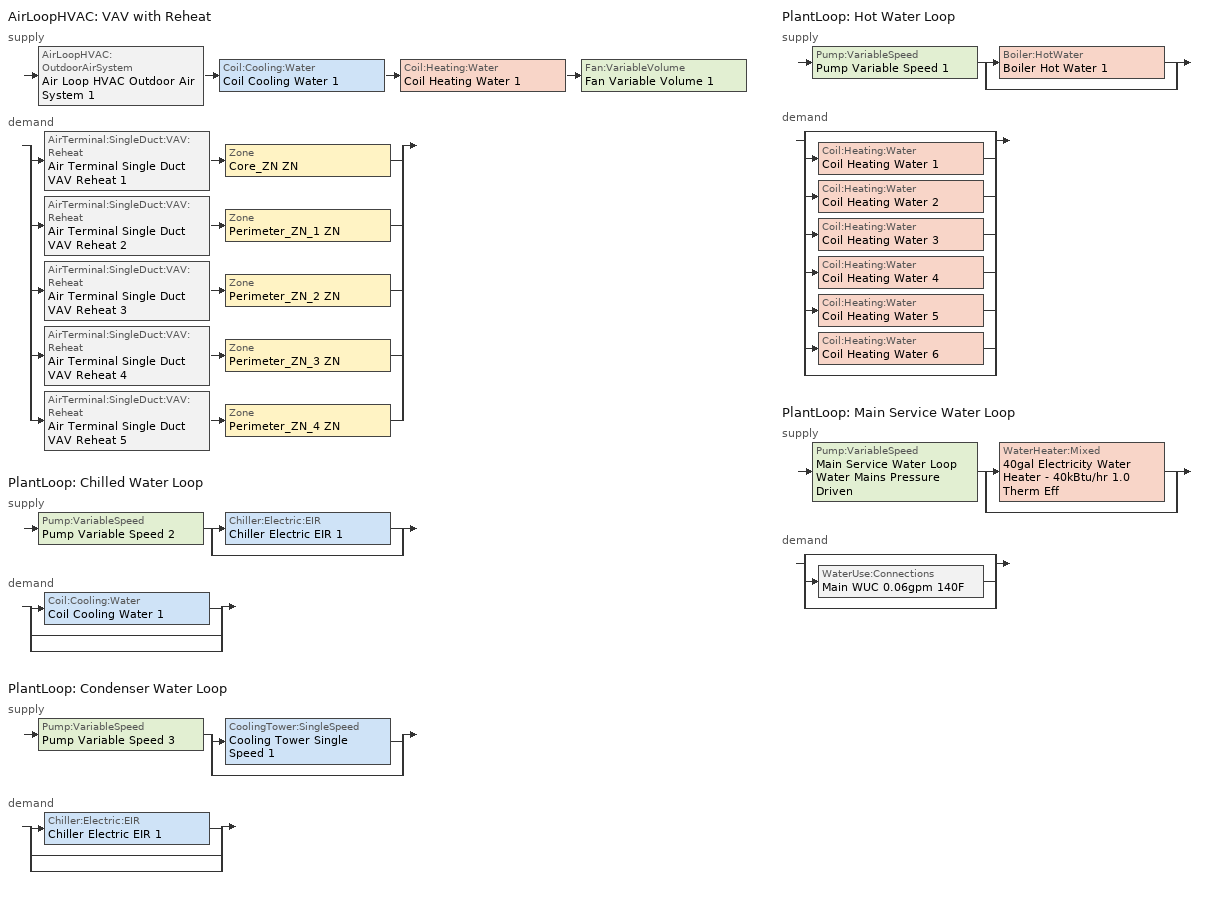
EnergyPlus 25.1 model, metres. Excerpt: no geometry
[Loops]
AirLoopHVAC 'VAV with Reheat'
 supply: AirLoopHVAC:OutdoorAirSystem 'Air Loop HVAC Outdoor Air System 1' > Coil:Cooling:Water 'Coil Cooling Water 1' > Coil:Heating:Water 'Coil Heating Water 1' > Fan:VariableVolume 'Fan Variable Volume 1'
 demand: split
  | AirTerminal:SingleDuct:VAV:Reheat 'Air Terminal Single Duct VAV Reheat 1' > Zone 'Core_ZN ZN'
  | AirTerminal:SingleDuct:VAV:Reheat 'Air Terminal Single Duct VAV Reheat 2' > Zone 'Perimeter_ZN_1 ZN'
  | AirTerminal:SingleDuct:VAV:Reheat 'Air Terminal Single Duct VAV Reheat 3' > Zone 'Perimeter_ZN_2 ZN'
  | AirTerminal:SingleDuct:VAV:Reheat 'Air Terminal Single Duct VAV Reheat 4' > Zone 'Perimeter_ZN_3 ZN'
  | AirTerminal:SingleDuct:VAV:Reheat 'Air Terminal Single Duct VAV Reheat 5' > Zone 'Perimeter_ZN_4 ZN'
PlantLoop 'Chilled Water Loop'
 supply: Pump:VariableSpeed 'Pump Variable Speed 2' > split
  | Chiller:Electric:EIR 'Chiller Electric EIR 1'
  | bypass
 demand: split
  | Coil:Cooling:Water 'Coil Cooling Water 1'
  | bypass
  | bypass
PlantLoop 'Condenser Water Loop'
 supply: Pump:VariableSpeed 'Pump Variable Speed 3' > split
  | CoolingTower:SingleSpeed 'Cooling Tower Single Speed 1'
  | bypass
 demand: split
  | Chiller:Electric:EIR 'Chiller Electric EIR 1'
  | bypass
  | bypass
PlantLoop 'Hot Water Loop'
 supply: Pump:VariableSpeed 'Pump Variable Speed 1' > split
  | Boiler:HotWater 'Boiler Hot Water 1'
  | bypass
 demand: split
  | bypass
  | Coil:Heating:Water 'Coil Heating Water 1'
  | Coil:Heating:Water 'Coil Heating Water 2'
  | Coil:Heating:Water 'Coil Heating Water 3'
  | Coil:Heating:Water 'Coil Heating Water 4'
  | Coil:Heating:Water 'Coil Heating Water 5'
  | Coil:Heating:Water 'Coil Heating Water 6'
  | bypass
PlantLoop 'Main Service Water Loop'
 supply: Pump:VariableSpeed 'Main Service Water Loop Water Mains Pressure Driven' > split
  | WaterHeater:Mixed '40gal Electricity Water Heater - 40kBtu/hr 1.0 Therm Eff'
  | bypass
 demand: split
  | bypass
  | WaterUse:Connections 'Main WUC 0.06gpm 140F'
  | bypass
[ZoneControl:Thermostat] Temperature Difference Between Cutout And Setpoint {deltaC}=0
Name | Zone or ZoneList | Control Type Schedule | Control 1
Core_ZN ZN Thermostat | Core_ZN ZN | Core_ZN ZN Thermostat Schedule | Office WholeBuilding - Sm Office Thermostat 1
Perimeter_ZN_1 ZN Thermostat | Perimeter_ZN_1 ZN | Perimeter_ZN_1 ZN Thermostat Schedule | Office WholeBuilding - Sm Office Thermostat 2
Perimeter_ZN_2 ZN Thermostat | Perimeter_ZN_2 ZN | Perimeter_ZN_2 ZN Thermostat Schedule | Office WholeBuilding - Sm Office Thermostat 3
Perimeter_ZN_3 ZN Thermostat | Perimeter_ZN_3 ZN | Perimeter_ZN_3 ZN Thermostat Schedule | Office WholeBuilding - Sm Office Thermostat 4
Perimeter_ZN_4 ZN Thermostat | Perimeter_ZN_4 ZN | Perimeter_ZN_4 ZN Thermostat Schedule | Office WholeBuilding - Sm Office Thermostat 5
[ThermostatSetpoint:DualSetpoint] Heating Setpoint Temperature Schedule=OfficeSmall HTGSETP_SCH_NO_OPTIMUM - occupant standby mode; Cooling Setpoint Temperature Schedule=OfficeSmall CLGSETP_SCH_NO_OPTIMUM - occupant standby mode
Office WholeBuilding - Sm Office Thermostat 1; Office WholeBuilding - Sm Office Thermostat 2; Office WholeBuilding - Sm Office Thermostat 3; Office WholeBuilding - Sm Office Thermostat 4; Office WholeBuilding - Sm Office Thermostat 5
[AirTerminal:SingleDuct:VAV:Reheat] Availability Schedule=Always On Discrete; Maximum Air Flow Rate {m3/s}=Autosize; Zone Minimum Air Flow Input Method=Constant; Constant Minimum Air Flow Fraction=0.3; Fixed Minimum Air Flow Rate {m3/s}=0; Maximum Hot Water or Steam Flow Rate {m3/s}=Autosize; Minimum Hot Water or Steam Flow Rate {m3/s}=0; Convergence Tolerance=0.001; Damper Heating Action=Normal; Maximum Flow per Zone Floor Area During Reheat {m3/s-m2}=Autocalculate; Maximum Flow Fraction During Reheat=Autocalculate; Maximum Reheat Air Temperature {C}=35
Name | Reheat Coil
Air Terminal Single Duct VAV Reheat 1 | Coil Heating Water 2
Air Terminal Single Duct VAV Reheat 2 | Coil Heating Water 3
Air Terminal Single Duct VAV Reheat 3 | Coil Heating Water 4
Air Terminal Single Duct VAV Reheat 4 | Coil Heating Water 5
Air Terminal Single Duct VAV Reheat 5 | Coil Heating Water 6
[Coil:Heating:Water] Availability Schedule=Always On Discrete; U-Factor Times Area Value {W/K}=Autosize; Maximum Water Flow Rate {m3/s}=Autosize; Performance Input Method=UFactorTimesAreaAndDesignWaterFlowRate; Rated Capacity {W}=Autosize; Rated Inlet Water Temperature {C}=82.2; Rated Inlet Air Temperature {C}=16.6; Rated Outlet Water Temperature {C}=71.1; Rated Outlet Air Temperature {C}=32.2; Rated Ratio for Air and Water Convection=0.5
Coil Heating Water 2; Coil Heating Water 3; Coil Heating Water 4; Coil Heating Water 5; Coil Heating Water 6; Coil Heating Water 1
[Zone equipment]
Core_ZN ZN: Air Terminal Single Duct VAV Reheat 1
Perimeter_ZN_1 ZN: Air Terminal Single Duct VAV Reheat 2
Perimeter_ZN_2 ZN: Air Terminal Single Duct VAV Reheat 3
Perimeter_ZN_3 ZN: Air Terminal Single Duct VAV Reheat 4
Perimeter_ZN_4 ZN: Air Terminal Single Duct VAV Reheat 5
[Sizing:Zone] Zone Cooling Design Supply Air Temperature Input Method=SupplyAirTemperature; Zone Cooling Design Supply Air Temperature {C}=12.7778; Zone Cooling Design Supply Air Temperature Difference {deltaC}=11.11; Zone Heating Design Supply Air Temperature Input Method=SupplyAirTemperature; Zone Heating Design Supply Air Temperature {C}=50; Zone Heating Design Supply Air Temperature Difference {deltaC}=11.11; Zone Cooling Design Supply Air Humidity Ratio {kgWater/kgDryAir}=0.0085; Zone Heating Design Supply Air Humidity Ratio {kgWater/kgDryAir}=0.008; Design Specification Outdoor Air Object=Office WholeBuilding - Sm Office Ventilation; Cooling Design Air Flow Method=DesignDay; Cooling Design Air Flow Rate {m3/s}=0; Cooling Minimum Air Flow per Zone Floor Area {m3/s-m2}=0.000762; Cooling Minimum Air Flow {m3/s}=0; Cooling Minimum Air Flow Fraction=0; Heating Design Air Flow Method=DesignDay; Heating Design Air Flow Rate {m3/s}=0; Heating Maximum Air Flow per Zone Floor Area {m3/s-m2}=0.002032; Heating Maximum Air Flow {m3/s}=0.141576; Heating Maximum Air Flow Fraction=1; Account for Dedicated Outdoor Air System=No; Zone Load Sizing Method=Sensible Load Only No Latent Load; Zone Latent Cooling Design Supply Air Humidity Ratio Input Method=HumidityRatioDifference; Zone Cooling Design Supply Air Humidity Ratio Difference {kgWater/kgDryAir}=0.005; Zone Latent Heating Design Supply Air Humidity Ratio Input Method=HumidityRatioDifference; Zone Humidification Design Supply Air Humidity Ratio Difference {kgWater/kgDryAir}=0.005; Type of Space Sum to Use=Coincident
Core_ZN ZN; Perimeter_ZN_1 ZN; Perimeter_ZN_2 ZN; Perimeter_ZN_3 ZN; Perimeter_ZN_4 ZN
[DesignSpecification:OutdoorAir]
Office WholeBuilding - Sm Office Ventilation: Outdoor Air Method=Sum; Outdoor Air Flow per Person {m3/s-person}=0; Outdoor Air Flow per Zone Floor Area {m3/s-m2}=0.0004318; Outdoor Air Flow per Zone {m3/s}=0; Outdoor Air Flow Air Changes per Hour {1/hr}=0
[AirLoopHVAC]
VAV with Reheat: Design Supply Air Flow Rate {m3/s}=AutoSize; Design Return Air Flow Fraction of Supply Air Flow=1
[Sizing:System]
VAV with Reheat: Type of Load to Size On=Sensible; Design Outdoor Air Flow Rate {m3/s}=Autosize; Central Heating Maximum System Air Flow Ratio=0.3; Preheat Design Temperature {C}=7; Preheat Design Humidity Ratio {kgWater/kgDryAir}=0.008; Precool Design Temperature {C}=12.8; Precool Design Humidity Ratio {kgWater/kgDryAir}=0.008; Central Cooling Design Supply Air Temperature {C}=12.8; Central Heating Design Supply Air Temperature {C}=12.8; Type of Zone Sum to Use=NonCoincident; 100% Outdoor Air in Cooling=Yes; 100% Outdoor Air in Heating=Yes; Central Cooling Design Supply Air Humidity Ratio {kgWater/kgDryAir}=0.0085; Central Heating Design Supply Air Humidity Ratio {kgWater/kgDryAir}=0.008; Cooling Supply Air Flow Rate Method=DesignDay; Cooling Supply Air Flow Rate {m3/s}=0; Cooling Supply Air Flow Rate Per Floor Area {m3/s-m2}=0.00996765; Cooling Fraction of Autosized Cooling Supply Air Flow Rate=1; Cooling Supply Air Flow Rate Per Unit Cooling Capacity {m3/s-W}=3.94755e-05; Heating Supply Air Flow Rate Method=DesignDay; Heating Supply Air Flow Rate {m3/s}=0; Heating Supply Air Flow Rate Per Floor Area {m3/s-m2}=0.00996765; Heating Fraction of Autosized Heating Supply Air Flow Rate=1; Heating Fraction of Autosized Cooling Supply Air Flow Rate=1; Heating Supply Air Flow Rate Per Unit Heating Capacity {m3/s-W}=3.15882e-05; System Outdoor Air Method=ZoneSum; Zone Maximum Outdoor Air Fraction=1; Cooling Design Capacity Method=CoolingDesignCapacity; Cooling Design Capacity {W}=Autosize; Cooling Design Capacity Per Floor Area {W/m2}=234.7; Fraction of Autosized Cooling Design Capacity=1; Heating Design Capacity Method=HeatingDesignCapacity; Heating Design Capacity {W}=Autosize; Heating Design Capacity Per Floor Area {W/m2}=157; Fraction of Autosized Heating Design Capacity=1; Central Cooling Capacity Control Method=OnOff; Occupant Diversity=Autosize
[Controller:WaterCoil] Control Variable=Temperature; Actuator Variable=Flow; Controller Convergence Tolerance {deltaC}=Autosize; Maximum Actuated Flow {m3/s}=Autosize; Minimum Actuated Flow {m3/s}=0
Name | Action
Controller Water Coil 2 | Reverse
Controller Water Coil 1 | Normal
[Controller:OutdoorAir]
Controller Outdoor Air 1: Minimum Outdoor Air Flow Rate {m3/s}=0; Maximum Outdoor Air Flow Rate {m3/s}=Autosize; Economizer Control Type=NoEconomizer; Economizer Control Action Type=ModulateFlow; Economizer Maximum Limit Dry-Bulb Temperature {C}=28; Economizer Maximum Limit Enthalpy {J/kg}=64000; Economizer Minimum Limit Dry-Bulb Temperature {C}=-100; Lockout Type=NoLockout; Minimum Limit Type=FixedMinimum; Mechanical Ventilation Controller=Controller Mechanical Ventilation 1; High Humidity Control=No; High Humidity Outdoor Air Flow Ratio=1; Control High Indoor Humidity Based on Outdoor Humidity Ratio=Yes; Heat Recovery Bypass Control Type=BypassWhenWithinEconomizerLimits; Economizer Operation Staging=InterlockedWithMechanicalCooling
[Controller:MechanicalVentilation]
Controller Mechanical Ventilation 1: Availability Schedule=Always On Discrete; Demand Controlled Ventilation=No; System Outdoor Air Method=ZoneSum; Zone or ZoneList Name 1=Core_ZN ZN; Design Specification Outdoor Air Object Name 1=Office WholeBuilding - Sm Office Ventilation; Zone or ZoneList Name 2=Perimeter_ZN_1 ZN; Design Specification Outdoor Air Object Name 2=Office WholeBuilding - Sm Office Ventilation; Zone or ZoneList Name 3=Perimeter_ZN_2 ZN; Design Specification Outdoor Air Object Name 3=Office WholeBuilding - Sm Office Ventilation; Zone or ZoneList Name 4=Perimeter_ZN_3 ZN; Design Specification Outdoor Air Object Name 4=Office WholeBuilding - Sm Office Ventilation; Zone or ZoneList Name 5=Perimeter_ZN_4 ZN; Design Specification Outdoor Air Object Name 5=Office WholeBuilding - Sm Office Ventilation
[SetpointManager:MixedAir] Control Variable=Temperature
Node 6 OS Default SPM; Node 7 OS Default SPM; Node 8 OS Default SPM
[Coil:Cooling:Water]
Coil Cooling Water 1: Availability Schedule=Always On Discrete; Design Water Flow Rate {m3/s}=Autosize; Design Air Flow Rate {m3/s}=Autosize; Design Inlet Water Temperature {C}=Autosize; Design Inlet Air Temperature {C}=Autosize; Design Outlet Air Temperature {C}=Autosize; Design Inlet Air Humidity Ratio {kgWater/kgDryAir}=Autosize; Design Outlet Air Humidity Ratio {kgWater/kgDryAir}=Autosize; Type of Analysis=SimpleAnalysis; Heat Exchanger Configuration=CrossFlow
[Fan:VariableVolume]
Fan Variable Volume 1: Availability Schedule=Always On Discrete; Fan Total Efficiency=0.6045; Pressure Rise {Pa}=500; Maximum Flow Rate {m3/s}=AutoSize; Fan Power Minimum Flow Rate Input Method=FixedFlowRate; Fan Power Minimum Flow Fraction=0; Fan Power Minimum Air Flow Rate {m3/s}=0; Motor Efficiency=0.93; Motor In Airstream Fraction=1; Fan Power Coefficient 1=0.0407599; Fan Power Coefficient 2=0.088045; Fan Power Coefficient 3=-0.0729261; Fan Power Coefficient 4=0.94374; Fan Power Coefficient 5=0
[SetpointManager:Scheduled] Control Variable=Temperature
Name | Schedule | Setpoint Node or NodeList
Setpoint Manager Scheduled 1 | Deck_Temperature
Setpoint Manager Scheduled 3 | Chilled_Water_Temperature
Setpoint Manager Scheduled 2 | Hot_Water_Temperature
Service hot water setpoint manager | Service Water Loop Temp - 140F | Main Service Water Loop Supply Outlet Node
[PlantLoop] Fluid Type=Water; Maximum Loop Flow Rate {m3/s}=Autosize; Minimum Loop Flow Rate {m3/s}=0; Plant Loop Volume {m3}=Autocalculate; Load Distribution Scheme=Optimal; Plant Loop Demand Calculation Scheme=SingleSetpoint; Common Pipe Simulation=None
Name | Plant Equipment Operation Scheme | Maximum Loop Temperature {C} | Minimum Loop Temperature {C}
Chilled Water Loop | Chilled Water Loop Operation Schemes | 100 | 0
Condenser Water Loop | Condenser Water Loop Operation Schemes | 100 | 0
Hot Water Loop | Hot Water Loop Operation Schemes | 100 | 0
Main Service Water Loop | Main Service Water Loop Operation Schemes | 60 | 10
[Sizing:Plant] Sizing Option=NonCoincident; Zone Timesteps in Averaging Window=1; Coincident Sizing Factor Mode=None
Name | Loop Type | Design Loop Exit Temperature {C} | Loop Design Temperature Difference {deltaC}
Chilled Water Loop | Cooling | 7.22 | 6.67
Condenser Water Loop | Condenser | 29.4 | 5.6
Hot Water Loop | Heating | 82 | 11
Main Service Water Loop | Heating | 60 | 5
[Pump:VariableSpeed] Design Maximum Flow Rate {m3/s}=Autosize; Design Power Consumption {W}=Autosize; Fraction of Motor Inefficiencies to Fluid Stream=0; Coefficient 1 of the Part Load Performance Curve=0; Design Minimum Flow Rate {m3/s}=0; Pump Control Type=Intermittent; Skin Loss Radiative Fraction=0.5; Design Power Sizing Method=PowerPerFlowPerPressure; Design Electric Power per Unit Flow Rate {W/(m3/s)}=348701.1; Design Shaft Power per Unit Flow Rate per Unit Head {W/((m3/s)-Pa)}=1.28205; Design Minimum Flow Rate Fraction=0
Name | Design Pump Head {Pa} | Motor Efficiency | Coefficient 2 of the Part Load Performance Curve | Coefficient 3 of the Part Load Performance Curve | Coefficient 4 of the Part Load Performance Curve
Pump Variable Speed 2; Pump Variable Speed 3; Pump Variable Speed 1 | 179352 | 0.9 | 1 | 0 | 0
Main Service Water Loop Water Mains Pressure Driven | 0.001 | 1 | 3.2485 | -4.7443 | 2.5294
[Chiller:Electric:EIR]
Chiller Electric EIR 1: Reference Capacity {W}=Autosize; Reference COP {W/W}=5.5; Reference Leaving Chilled Water Temperature {C}=6.67; Reference Entering Condenser Fluid Temperature {C}=29.4; Reference Chilled Water Flow Rate {m3/s}=Autosize; Reference Condenser Fluid Flow Rate {m3/s}=Autosize; Cooling Capacity Function of Temperature Curve=Curve Biquadratic 1; Electric Input to Cooling Output Ratio Function of Temperature Curve=Curve Biquadratic 2; Electric Input to Cooling Output Ratio Function of Part Load Ratio Curve=Curve Quadratic 1; Minimum Part Load Ratio=0.1; Maximum Part Load Ratio=1; Optimum Part Load Ratio=1; Minimum Unloading Ratio=0.2; Condenser Type=WaterCooled; Condenser Fan Power Ratio {W/W}=0; Fraction of Compressor Electric Consumption Rejected by Condenser=1; Leaving Chilled Water Lower Temperature Limit {C}=2; Chiller Flow Mode=NotModulated; Sizing Factor=1; Basin Heater Capacity {W/K}=0; Basin Heater Setpoint Temperature {C}=10; Condenser Heat Recovery Relative Capacity Fraction=1; Condenser Flow Control=ConstantFlow; Condenser Minimum Flow Fraction=0.2; Thermosiphon Minimum Temperature Difference=0
[PlantEquipmentOperationSchemes] Control Scheme Schedule Name 1=Always On Discrete
Name | Control Scheme Object Type 1 | Control Scheme Name 1
Chilled Water Loop Operation Schemes | PlantEquipmentOperation:CoolingLoad | Chilled Water Loop Cooling Operation Scheme
Condenser Water Loop Operation Schemes | PlantEquipmentOperation:CoolingLoad | Condenser Water Loop Cooling Operation Scheme
Hot Water Loop Operation Schemes | PlantEquipmentOperation:HeatingLoad | Hot Water Loop Heating Operation Scheme
Main Service Water Loop Operation Schemes | PlantEquipmentOperation:HeatingLoad | Main Service Water Loop Heating Operation Scheme
[PlantEquipmentOperation:CoolingLoad] Load Range Lower Limit 1 {W}=0; Load Range Upper Limit 1 {W}=1000000000
Name | Range Equipment List Name 1
Chilled Water Loop Cooling Operation Scheme | Chilled Water Loop Cooling Equipment List
Condenser Water Loop Cooling Operation Scheme | Condenser Water Loop Cooling Equipment List
[PlantEquipmentList]
Chilled Water Loop Cooling Equipment List: Chiller:Electric:EIR, Chiller Electric EIR 1
Condenser Water Loop Cooling Equipment List: CoolingTower:SingleSpeed, Cooling Tower Single Speed 1
Hot Water Loop Heating Equipment List: Boiler:HotWater, Boiler Hot Water 1
Main Service Water Loop Heating Equipment List: WaterHeater:Mixed, 40gal Electricity Water Heater - 40kBtu/hr 1.0 Therm Eff
[CoolingTower:SingleSpeed]
Cooling Tower Single Speed 1: Design Water Flow Rate {m3/s}=Autosize; Design Air Flow Rate {m3/s}=Autosize; Design Fan Power {W}=Autosize; Design U-Factor Times Area Value {W/K}=Autosize; Free Convection Regime Air Flow Rate {m3/s}=Autosize; Free Convection Regime Air Flow Rate Sizing Factor=0.1; Free Convection Regime U-Factor Times Area Value {W/K}=Autosize; Free Convection U-Factor Times Area Value Sizing Factor=0.1; Performance Input Method=UFactorTimesAreaAndDesignWaterFlowRate; Heat Rejection Capacity and Nominal Capacity Sizing Ratio=1.25; Free Convection Capacity {W}=0; Free Convection Nominal Capacity Sizing Factor=0.1; Design Inlet Air Dry-Bulb Temperature {C}=35; Design Inlet Air Wet-Bulb Temperature {C}=25.6; Design Approach Temperature {deltaC}=Autosize; Design Range Temperature {deltaC}=Autosize; Basin Heater Capacity {W/K}=0; Basin Heater Setpoint Temperature {C}=2; Evaporation Loss Mode=LossFactor; Evaporation Loss Factor {percent/K}=0.2; Drift Loss Percent {percent}=0.008; Blowdown Calculation Mode=ConcentrationRatio; Blowdown Concentration Ratio=3; Capacity Control=FanCycling; Number of Cells=1; Cell Control=MinimalCell; Cell Minimum  Water Flow Rate Fraction=0.33; Cell Maximum Water Flow Rate Fraction=2.5; Sizing Factor=1
[SetpointManager:FollowOutdoorAirTemperature]
Setpoint Manager Follow Outdoor Air Temperature 1: Control Variable=Temperature; Reference Temperature Type=OutdoorAirWetBulb; Offset Temperature Difference {deltaC}=1.5; Maximum Setpoint Temperature {C}=80; Minimum Setpoint Temperature {C}=6
[Boiler:HotWater]
Boiler Hot Water 1: Fuel Type=NaturalGas; Nominal Capacity {W}=Autosize; Nominal Thermal Efficiency=0.8; Efficiency Curve Temperature Evaluation Variable=LeavingBoiler; Normalized Boiler Efficiency Curve=Boiler Efficiency; Design Water Flow Rate {m3/s}=Autosize; Minimum Part Load Ratio=0; Maximum Part Load Ratio=1; Optimum Part Load Ratio=1; Water Outlet Upper Temperature Limit {C}=99; Boiler Flow Mode=ConstantFlow; On Cycle Parasitic Electric Load {W}=0; Sizing Factor=1; Off Cycle Parasitic Fuel Load {W}=0
[PlantEquipmentOperation:HeatingLoad] Load Range Lower Limit 1 {W}=0; Load Range Upper Limit 1 {W}=1000000000
Name | Range Equipment List Name 1
Hot Water Loop Heating Operation Scheme | Hot Water Loop Heating Equipment List
Main Service Water Loop Heating Operation Scheme | Main Service Water Loop Heating Equipment List
[WaterHeater:Mixed]
40gal Electricity Water Heater - 40kBtu/hr 1.0 Therm Eff: Tank Volume {m3}=0.151416; Setpoint Temperature Schedule=Service Water Loop Temp - 140F; Deadband Temperature Difference {deltaC}=2; Maximum Temperature Limit {C}=60; Heater Control Type=Cycle; Heater Maximum Capacity {W}=11722.8; Heater Ignition Minimum Flow Rate {m3/s}=0; Heater Ignition Delay {s}=0; Heater Fuel Type=Electricity; Heater Thermal Efficiency=1; Off Cycle Parasitic Fuel Consumption Rate {W}=571; Off Cycle Parasitic Fuel Type=Electricity; Off Cycle Parasitic Heat Fraction to Tank=0; On Cycle Parasitic Fuel Consumption Rate {W}=571; On Cycle Parasitic Fuel Type=Electricity; On Cycle Parasitic Heat Fraction to Tank=0; Ambient Temperature Indicator=Zone; Ambient Temperature Zone=Core_ZN ZN; Off Cycle Loss Coefficient to Ambient Temperature {W/K}=0.964707; Off Cycle Loss Fraction to Zone=1; On Cycle Loss Coefficient to Ambient Temperature {W/K}=0.964707; On Cycle Loss Fraction to Zone=1; Use Side Effectiveness=1; Source Side Effectiveness=1; Use Side Design Flow Rate {m3/s}=Autosize; Source Side Design Flow Rate {m3/s}=Autosize; Indirect Water Heating Recovery Time {hr}=1.5; Source Side Flow Control Mode=IndirectHeatPrimarySetpoint
[WaterHeater:Sizing]
40gal Electricity Water Heater - 40kBtu/hr 1.0 Therm Eff: Design Mode=PeakDraw; Time Storage Can Meet Peak Draw {hr}=0.538503; Time for Tank Recovery {hr}=0; Nominal Tank Volume for Autosizing Plant Connections {m3}=1
[WaterUse:Connections]
Main WUC 0.06gpm 140F: Drain Water Heat Exchanger Type=None; Drain Water Heat Exchanger Destination=Plant; Water Use Equipment Name 1=Main Service Water Use 0.06gpm 140F
[WaterUse:Equipment]
Main Service Water Use 0.06gpm 140F: Peak Flow Rate {m3/s}=4.03777e-06; Flow Rate Fraction Schedule=OfficeSmall BLDG_SWH_SCH; Target Temperature Schedule=Mixed Water At Faucet Temp - 140F; Sensible Fraction Schedule=Fraction Sensible - 0.2; Latent Fraction Schedule=Fraction Latent - 0.05
[Schedule:Day:Interval]
OfficeSmall HTGSETP_SCH_NO_OPTIMUM Default 1: No, 12:00, 15.56, 13:00, 15.0044, 24:00, 15.56
OfficeSmall HTGSETP_SCH_NO_OPTIMUM Wkdy Day 1: No, 06:00, 15.56, 12:00, 21.11, 13:00, 20.5544, 19:00, 21.11, 24:00, 15.56
OfficeSmall HTGSETP_SCH_NO_OPTIMUM Summer Design Day 1: No, 24:00, 15.56
OfficeSmall HTGSETP_SCH_NO_OPTIMUM Winter Design Day 1: No, 24:00, 21.11
OfficeSmall CLGSETP_SCH_NO_OPTIMUM Default 1: No, 12:00, 29.44, 13:00, 29.9956, 24:00, 29.44
OfficeSmall CLGSETP_SCH_NO_OPTIMUM Wkdy Day 1: No, 06:00, 29.44, 12:00, 23.89, 13:00, 24.4456, 18:00, 23.89, 24:00, 29.44
OfficeSmall CLGSETP_SCH_NO_OPTIMUM Summer Design Day 1: No, 24:00, 23.89
OfficeSmall CLGSETP_SCH_NO_OPTIMUM Winter Design Day 1: No, 24:00, 29.44
Chilled_Water_Temperature_Default; Chilled_Water_Temperature_Summer_Design_Day; Chilled_Water_Temperature_Winter_Design_Day: No, 24:00, 6.7
Deck_Temperature_Default; Deck_Temperature_Summer_Design_Day; Deck_Temperature_Winter_Design_Day: No, 24:00, 12.8
Fraction Latent - 0.05 Default: No, 24:00, 0.05
Fraction Sensible - 0.2 Default: No, 24:00, 0.2
Hot_Water_Temperature_Default; Hot_Water_Temperature_Summer_Design_Day; Hot_Water_Temperature_Winter_Design_Day: No, 24:00, 67
Mixed Water At Faucet Temp - 140F Default; Service Water Loop Temp - 140F Default: No, 24:00, 60
OfficeSmall BLDG_SWH_SCH Default: No, 24:00, 0
OfficeSmall BLDG_SWH_SCH Summer Design Day; OfficeSmall BLDG_SWH_SCH Winter Design Day; OfficeSmall BLDG_SWH_SCH WntrDsn|SmrDsn|Wkdy Day: No, 07:00, 0, 08:00, 0.27, 09:00, 0.55, 11:00, 0.64, 12:00, 0.82, 13:00, 1, 14:00, 0.91, 16:00, 0.55, 17:00, 0.73, 19:00, 0.37, 20:00, 0.18, 21:00, 0.27, 22:00, 0.09, 24:00, 0
[Schedule:Week:Daily]
OfficeSmall HTGSETP_SCH_NO_OPTIMUM - occupant standby mode Week Rule - Jan1-Dec31: OfficeSmall HTGSETP_SCH_NO_OPTIMUM Default 1, OfficeSmall HTGSETP_SCH_NO_OPTIMUM Wkdy Day 1, OfficeSmall HTGSETP_SCH_NO_OPTIMUM Wkdy Day 1, OfficeSmall HTGSETP_SCH_NO_OPTIMUM Wkdy Day 1, OfficeSmall HTGSETP_SCH_NO_OPTIMUM Wkdy Day 1, OfficeSmall HTGSETP_SCH_NO_OPTIMUM Wkdy Day 1, OfficeSmall HTGSETP_SCH_NO_OPTIMUM Default 1, OfficeSmall HTGSETP_SCH_NO_OPTIMUM Default 1, OfficeSmall HTGSETP_SCH_NO_OPTIMUM Summer Design Day 1, OfficeSmall HTGSETP_SCH_NO_OPTIMUM Winter Design Day 1, OfficeSmall HTGSETP_SCH_NO_OPTIMUM Default 1, OfficeSmall HTGSETP_SCH_NO_OPTIMUM Default 1
OfficeSmall CLGSETP_SCH_NO_OPTIMUM - occupant standby mode Week Rule - Jan1-Dec31: OfficeSmall CLGSETP_SCH_NO_OPTIMUM Default 1, OfficeSmall CLGSETP_SCH_NO_OPTIMUM Wkdy Day 1, OfficeSmall CLGSETP_SCH_NO_OPTIMUM Wkdy Day 1, OfficeSmall CLGSETP_SCH_NO_OPTIMUM Wkdy Day 1, OfficeSmall CLGSETP_SCH_NO_OPTIMUM Wkdy Day 1, OfficeSmall CLGSETP_SCH_NO_OPTIMUM Wkdy Day 1, OfficeSmall CLGSETP_SCH_NO_OPTIMUM Default 1, OfficeSmall CLGSETP_SCH_NO_OPTIMUM Default 1, OfficeSmall CLGSETP_SCH_NO_OPTIMUM Summer Design Day 1, OfficeSmall CLGSETP_SCH_NO_OPTIMUM Winter Design Day 1, OfficeSmall CLGSETP_SCH_NO_OPTIMUM Default 1, OfficeSmall CLGSETP_SCH_NO_OPTIMUM Default 1
Chilled_Water_Temperature Week Rule - Jan1-Dec31: Chilled_Water_Temperature_Default, Chilled_Water_Temperature_Default, Chilled_Water_Temperature_Default, Chilled_Water_Temperature_Default, Chilled_Water_Temperature_Default, Chilled_Water_Temperature_Default, Chilled_Water_Temperature_Default, Chilled_Water_Temperature_Default, Chilled_Water_Temperature_Summer_Design_Day, Chilled_Water_Temperature_Winter_Design_Day, Chilled_Water_Temperature_Default, Chilled_Water_Temperature_Default
Deck_Temperature Week Rule - Jan1-Dec31: Deck_Temperature_Default, Deck_Temperature_Default, Deck_Temperature_Default, Deck_Temperature_Default, Deck_Temperature_Default, Deck_Temperature_Default, Deck_Temperature_Default, Deck_Temperature_Default, Deck_Temperature_Summer_Design_Day, Deck_Temperature_Winter_Design_Day, Deck_Temperature_Default, Deck_Temperature_Default
Fraction Latent - 0.05 Week Rule - Jan1-Dec31: Fraction Latent - 0.05 Default, Fraction Latent - 0.05 Default, Fraction Latent - 0.05 Default, Fraction Latent - 0.05 Default, Fraction Latent - 0.05 Default, Fraction Latent - 0.05 Default, Fraction Latent - 0.05 Default, Fraction Latent - 0.05 Default, Fraction Latent - 0.05 Default, Fraction Latent - 0.05 Default, Fraction Latent - 0.05 Default, Fraction Latent - 0.05 Default
Fraction Sensible - 0.2 Week Rule - Jan1-Dec31: Fraction Sensible - 0.2 Default, Fraction Sensible - 0.2 Default, Fraction Sensible - 0.2 Default, Fraction Sensible - 0.2 Default, Fraction Sensible - 0.2 Default, Fraction Sensible - 0.2 Default, Fraction Sensible - 0.2 Default, Fraction Sensible - 0.2 Default, Fraction Sensible - 0.2 Default, Fraction Sensible - 0.2 Default, Fraction Sensible - 0.2 Default, Fraction Sensible - 0.2 Default
Hot_Water_Temperature Week Rule - Jan1-Dec31: Hot_Water_Temperature_Default, Hot_Water_Temperature_Default, Hot_Water_Temperature_Default, Hot_Water_Temperature_Default, Hot_Water_Temperature_Default, Hot_Water_Temperature_Default, Hot_Water_Temperature_Default, Hot_Water_Temperature_Default, Hot_Water_Temperature_Summer_Design_Day, Hot_Water_Temperature_Winter_Design_Day, Hot_Water_Temperature_Default, Hot_Water_Temperature_Default
Mixed Water At Faucet Temp - 140F Week Rule - Jan1-Dec31: Mixed Water At Faucet Temp - 140F Default, Mixed Water At Faucet Temp - 140F Default, Mixed Water At Faucet Temp - 140F Default, Mixed Water At Faucet Temp - 140F Default, Mixed Water At Faucet Temp - 140F Default, Mixed Water At Faucet Temp - 140F Default, Mixed Water At Faucet Temp - 140F Default, Mixed Water At Faucet Temp - 140F Default, Mixed Water At Faucet Temp - 140F Default, Mixed Water At Faucet Temp - 140F Default, Mixed Water At Faucet Temp - 140F Default, Mixed Water At Faucet Temp - 140F Default
OfficeSmall BLDG_SWH_SCH Week Rule - Jan1-Dec31: OfficeSmall BLDG_SWH_SCH Default, OfficeSmall BLDG_SWH_SCH WntrDsn|SmrDsn|Wkdy Day, OfficeSmall BLDG_SWH_SCH WntrDsn|SmrDsn|Wkdy Day, OfficeSmall BLDG_SWH_SCH WntrDsn|SmrDsn|Wkdy Day, OfficeSmall BLDG_SWH_SCH WntrDsn|SmrDsn|Wkdy Day, OfficeSmall BLDG_SWH_SCH WntrDsn|SmrDsn|Wkdy Day, OfficeSmall BLDG_SWH_SCH Default, OfficeSmall BLDG_SWH_SCH Default, OfficeSmall BLDG_SWH_SCH Summer Design Day, OfficeSmall BLDG_SWH_SCH Winter Design Day, OfficeSmall BLDG_SWH_SCH Default, OfficeSmall BLDG_SWH_SCH Default
Service Water Loop Temp - 140F Week Rule - Jan1-Dec31: Service Water Loop Temp - 140F Default, Service Water Loop Temp - 140F Default, Service Water Loop Temp - 140F Default, Service Water Loop Temp - 140F Default, Service Water Loop Temp - 140F Default, Service Water Loop Temp - 140F Default, Service Water Loop Temp - 140F Default, Service Water Loop Temp - 140F Default, Service Water Loop Temp - 140F Default, Service Water Loop Temp - 140F Default, Service Water Loop Temp - 140F Default, Service Water Loop Temp - 140F Default
[Schedule:Year]
OfficeSmall HTGSETP_SCH_NO_OPTIMUM - occupant standby mode: OfficeSmall HTGSETP_SCH_NO_OPTIMUM - occupant standby mode Week Rule - Jan1-Dec31, 1, 1, 12, 31
OfficeSmall CLGSETP_SCH_NO_OPTIMUM - occupant standby mode: OfficeSmall CLGSETP_SCH_NO_OPTIMUM - occupant standby mode Week Rule - Jan1-Dec31, 1, 1, 12, 31
Chilled_Water_Temperature: Chilled_Water_Temperature Week Rule - Jan1-Dec31, 1, 1, 12, 31
Deck_Temperature: Deck_Temperature Week Rule - Jan1-Dec31, 1, 1, 12, 31
Fraction Latent - 0.05: Fraction Latent - 0.05 Week Rule - Jan1-Dec31, 1, 1, 12, 31
Fraction Sensible - 0.2: Fraction Sensible - 0.2 Week Rule - Jan1-Dec31, 1, 1, 12, 31
Hot_Water_Temperature: Hot_Water_Temperature Week Rule - Jan1-Dec31, 1, 1, 12, 31
Mixed Water At Faucet Temp - 140F: Mixed Water At Faucet Temp - 140F Week Rule - Jan1-Dec31, 1, 1, 12, 31
OfficeSmall BLDG_SWH_SCH: OfficeSmall BLDG_SWH_SCH Week Rule - Jan1-Dec31, 1, 1, 12, 31
Service Water Loop Temp - 140F: Service Water Loop Temp - 140F Week Rule - Jan1-Dec31, 1, 1, 12, 31
[Schedule:Compact]
Core_ZN ZN Thermostat Schedule; Perimeter_ZN_1 ZN Thermostat Schedule; Perimeter_ZN_2 ZN Thermostat Schedule; Perimeter_ZN_3 ZN Thermostat Schedule; Perimeter_ZN_4 ZN Thermostat Schedule: Through: 12/31, For: AllDays, Until: 24:00, 4
[Schedule:Constant]
Always On Discrete: Hourly Value=1
[Curve:Biquadratic]
Name | Coefficient1 Constant | Coefficient2 x | Coefficient3 x**2 | Coefficient4 y | Coefficient5 y**2 | Coefficient6 x*y | Minimum Value of x {BasedOnField A2} | Maximum Value of x {BasedOnField A2} | Minimum Value of y {BasedOnField A3} | Maximum Value of y {BasedOnField A3} | Input Unit Type for X | Input Unit Type for Y | Output Unit Type
Curve Biquadratic 1 | 0.258 | 0.0389 | -0.000217 | 0.0469 | -0.000943 | -0.000343 | 5 | 10 | 24 | 35
Curve Biquadratic 2 | 0.934 | -0.0582 | 0.0045 | 0.00243 | 0.000486 | -0.00122 | 5 | 10 | 24 | 35
Boiler Efficiency | 1 | 0 | 0 | 0 | 0 | 0 | 0 | 1 | 0 | 1 | Dimensionless | Dimensionless | Dimensionless
[Curve:Quadratic]
Curve Quadratic 1: Coefficient1 Constant=0.222903; Coefficient2 x=0.313387; Coefficient3 x**2=0.46371; Minimum Value of x {BasedOnField A2}=0; Maximum Value of x {BasedOnField A2}=1
